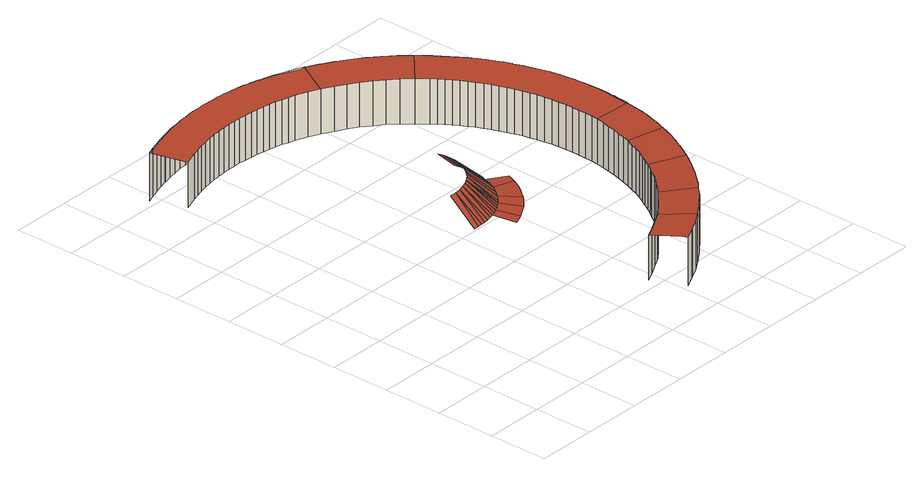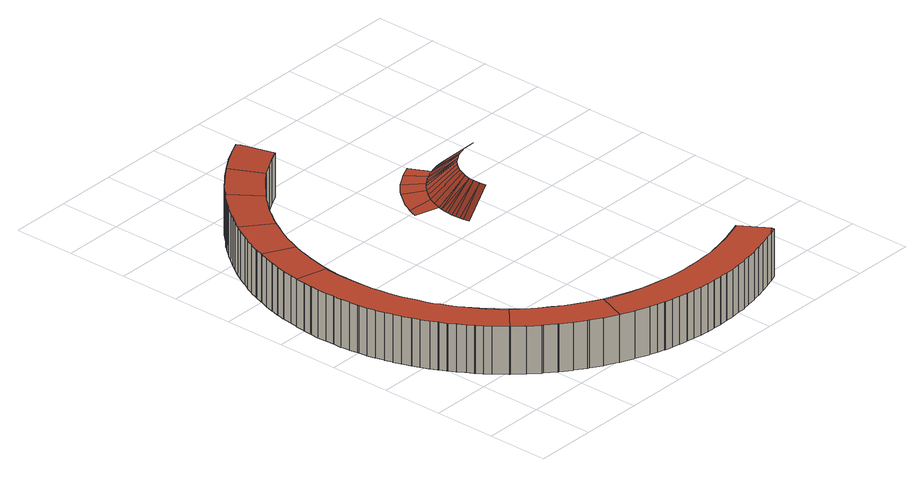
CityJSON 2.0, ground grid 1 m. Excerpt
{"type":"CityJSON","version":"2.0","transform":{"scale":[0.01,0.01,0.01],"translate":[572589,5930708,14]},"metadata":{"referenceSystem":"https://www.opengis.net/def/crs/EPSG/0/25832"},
"CityObjects":{
"building1":{"type":"Building","attributes":{"Grundfläche 2D":"390.780724","Grundhöhe NN":"4.733"},"children":["building1-1"],"geometry":[{"type":"MultiSurface","lod":"3","boundaries":[[[0,1,2,3]],[[3,4,0]],[[5,0,4,6]],[[6,7,5]],[[8,5,7,9]],[[9,10,8]],[[11,8,10,12]],[[12,13,11]],[[14,15,16,13,12,10]],[[17,11,13,18]],[[18,19,17]],[[19,20,17]],[[17,20,21]],[[16,22,23,24,20,19,18,13]],[[20,25,21]],[[26,21,25,27]],[[28,26,27,29]],[[24,30,31,32,27,25,20]],[[33,28,29,34]],[[35,36,37,38]],[[35,33,34,36]],[[38,39,40]],[[37,39,38]],[[39,41,40]],[[40,42,43,44]],[[41,42,40]],[[44,45,46,47]],[[48,49,50,51,52,34,29,27,32]],[[47,53,54,55]],[[43,45,44]],[[46,53,47]],[[52,56,57,37,36,34]]],"semantics":{"surfaces":[{"type":"RoofSurface"}],"values":[0,0,0,0,0,0,0,0,0,0,0,0,0,0,0,0,0,0,0,0,0,0,0,0,0,0,0,0,0,0,0,0]}}]},
"building1-1":{"type":"BuildingInstallation","parents":["building1"],"geometry":[{"type":"MultiSurface","lod":"3","boundaries":[[[58,59,60]],[[61,62,63,64,65,66,67,68,69,70,71,72,73,74,75,76,77,78,79,80,81,82,83,84,85,86,87,88,89,58,60,90,91,92,93,94,95,96,97,98,99,100,101,102,103,104,105,106,107,108,109,110,111,112,113,114,115,116,117,118,119,120,121,122,123,124]],[[125,126,127,128,129,130,116,115,131,132,133,134,135,136,137,138,139,140,141,142,143,144,145]],[[146,147,148,149,150,151,152,153,154,155,156,157,158,159,160,161,162,163,164,165,166,167,168,169,170,171,172,173,174,175,176,177,178,179,180,138,137,181,182,183,184,185,186,187,188,189,190,191,192,193,194,195,196,197,198,199,200,201,202,203,204,205,206,207,208,209,210,211,212,213,214,215]],[[204,216,217,218,219,220,221,222,223,224,225,226,227,228,229,230,231,232,205]],[[221,233,234,235,236,237,238,239,240,241,242,243,244,245,246,247,248,222]],[[238,249,250,251,252,253,254,255,256,257,258,259,260,261,262,263,264,265,266,267,239]],[[256,255,268,269,270,271,272,273,274,275,276,277,278,279]],[[271,280,281,282,283,284,285,286,287,288,272]],[[285,289,286]],[[290,91,90]],[[291,292,293,94,93,92]],[[293,294,95,94]],[[294,295,96,95]],[[295,296,97,96]],[[296,297,98,97]],[[297,298,99,98]],[[298,299,100,99]],[[299,300,101,100]],[[300,301,102,101]],[[301,302,103,102]],[[302,303,104,103]],[[303,304,105,104]],[[304,305,106,105]],[[305,306,107,106]],[[306,307,108,107]],[[307,308,109,108]],[[308,309,110,109]],[[309,310,111,110]],[[310,311,112,111]],[[311,312,113,112]],[[312,313,114,113]],[[313,314,115,114]],[[314,315,131,115]],[[132,131,315,316]],[[316,317,133,132]],[[317,318,134,133]],[[135,134,318,319]],[[319,320,136,135]],[[320,321,137,136]],[[321,322,181,137]],[[322,323,182,181]],[[323,324,183,182]],[[324,325,184,183]],[[325,326,185,184]],[[326,327,186,185]],[[327,328,187,186]],[[328,329,188,187]],[[189,188,329,330]],[[330,331,190,189]],[[331,332,191,190]],[[332,333,192,191]],[[193,192,333,334]],[[334,335,194,193]],[[335,336,195,194]],[[336,337,196,195]],[[337,338,197,196]],[[338,339,198,197]],[[339,340,199,198]],[[340,341,200,199]],[[341,342,201,200]],[[342,343,202,201]],[[343,344,203,202]],[[344,345,204,203]],[[345,346,216,204]],[[346,347,217,216]],[[347,348,218,217]],[[348,349,219,218]],[[349,350,220,219]],[[221,220,350,351]],[[351,352,233,221]],[[352,353,234,233]],[[353,354,235,234]],[[354,355,236,235]],[[355,356,237,236]],[[356,357,238,237]],[[357,358,249,238]],[[358,359,250,249]],[[359,360,251,250]],[[360,361,252,251]],[[361,362,253,252]],[[362,363,254,253]],[[363,364,255,254]],[[364,365,268,255]],[[365,366,269,268]],[[366,367,270,269]],[[367,368,271,270]],[[368,369,280,271]],[[369,370,281,280]],[[370,371,282,281]],[[372,373,285,284]],[[289,285,373,374]],[[374,375,376,287,286,289]],[[376,377,288,287]],[[377,378,272,288]],[[378,379,380,274,273,272]],[[380,381,275,274]],[[381,382,276,275]],[[382,383,384,278,277,276]],[[384,385,279,278]],[[385,386,256,279]],[[386,387,257,256]],[[387,388,258,257]],[[388,389,259,258]],[[389,390,260,259]],[[390,391,392,393,263,262,261,260]],[[393,394,264,263]],[[395,265,264,394]],[[395,396,266,265]],[[396,397,267,266]],[[397,398,239,267]],[[398,399,240,239]],[[399,400,401,242,241,240]],[[401,402,243,242]],[[244,243,402,403]],[[404,246,245,244,403,405]],[[404,406,247,246]],[[406,407,248,247]],[[407,408,222,248]],[[408,409,223,222]],[[409,410,224,223]],[[411,225,224,410]],[[411,412,226,225]],[[412,413,227,226]],[[413,414,228,227]],[[414,415,229,228]],[[230,229,415,416]],[[417,232,231,230,416,418]],[[417,419,205,232]],[[419,420,206,205]],[[420,421,207,206]],[[208,207,421,422]],[[209,208,422,423]],[[423,424,210,209]],[[424,425,211,210]],[[425,426,212,211]],[[426,427,213,212]],[[427,428,214,213]],[[428,429,215,214]],[[429,430,431,432,148,147,146,215]],[[432,433,149,148]],[[433,434,150,149]],[[434,435,436,152,151,150]],[[436,437,438,154,153,152]],[[438,439,155,154]],[[439,440,441,157,156,155]],[[441,442,443,159,158,157]],[[443,444,160,159]],[[444,445,161,160]],[[445,446,162,161]],[[446,447,163,162]],[[447,448,449,450,166,165,164,163]],[[450,451,167,166]],[[451,452,168,167]],[[452,453,169,168]],[[453,454,170,169]],[[454,455,171,170]],[[455,456,457,458,174,173,172,171]],[[458,459,175,174]],[[459,460,176,175]],[[460,461,177,176]],[[461,462,178,177]],[[462,463,464,180,179,178]],[[464,465,138,180]],[[465,466,467,140,139,138]],[[467,468,141,140]],[[468,469,142,141]],[[469,470,143,142]],[[470,471,144,143]],[[471,472,145,144]],[[472,473,474,126,125,145]],[[474,475,127,126]],[[475,476,128,127]],[[476,477,478,479,116,130,129,128]],[[479,480,481,118,117,116]],[[481,482,483,120,119,118]],[[483,484,121,120]],[[484,485,122,121]],[[485,486,123,122]],[[486,487,124,123]],[[487,488,489,490,63,62,61,124]],[[490,491,64,63]],[[491,492,65,64]],[[492,493,66,65]],[[493,494,67,66]],[[494,495,496,69,68,67]],[[496,497,498,71,70,69]],[[498,499,72,71]],[[499,500,73,72]],[[500,501,74,73]],[[501,502,75,74]],[[502,503,76,75]],[[503,504,77,76]],[[504,505,78,77]],[[505,506,79,78]],[[506,507,80,79]],[[507,508,81,80]],[[508,509,82,81]],[[509,510,511,512,85,84,83,82]],[[512,513,86,85]],[[513,514,87,86]],[[514,515,88,87]],[[515,516,517,518,59,58,89,88]],[[518,519,60,59]],[[519,520,90,60]],[[520,521,290,90]]],"semantics":{"surfaces":[{"type":"RoofSurface"},{"type":"WallSurface"}],"values":[0,0,0,0,0,0,0,0,0,0,0,1,1,1,1,1,1,1,1,1,1,1,1,1,1,1,1,1,1,1,1,1,1,1,1,1,1,1,1,1,1,1,1,1,1,1,1,1,1,1,1,1,1,1,1,1,1,1,1,1,1,1,1,1,1,1,1,1,1,1,1,1,1,1,1,1,1,1,1,1,1,1,1,1,1,1,1,1,1,1,1,1,1,1,1,1,1,1,1,1,1,1,1,1,1,1,1,1,1,1,1,1,1,1,1,1,1,1,1,1,1,1,1,1,1,1,1,1,1,1,1,1,1,1,1,1,1,1,1,1,1,1,1,1,1,1,1,1,1,1,1,1,1,1,1,1,1,1,1,1,1,1,1,1,1,1,1,1,1,1,1,1,1,1,1,1,1,1,1,1,1,1,1,1,1,1,1,1,1,1,1,1,1,1,1,1,1,1,1,1,1,1,1,1,1,1]}}]}
},
"vertices":[
[243,363,163],[232,363,163],[235,320,123],[243,320,123],[251,320,123],[253,364,163],[258,321,123],[266,322,123],[263,367,163],[274,324,123],[281,326,123],[272,370,163],[288,328,123],[295,332,123],[293,290,119],[302,294,119],[311,298,119],[280,375,163],[301,335,123],[307,339,123],[313,343,123],[288,380,163],[320,303,119],[328,308,119],[335,313,119],[318,347,123],[294,386,163],[327,356,123],[299,392,163],[335,366,123],[342,319,119],[349,325,119],[355,331,119],[304,399,163],[343,378,123],[307,407,163],[348,389,123],[352,401,123],[310,415,163],[354,408,123],[313,425,163],[355,415,123],[356,422,123],[356,429,123],[313,434,163],[356,436,123],[356,444,123],[313,445,163],[360,338,119],[365,344,119],[373,355,119],[377,363,119],[381,370,119],[355,451,123],[353,459,123],[311,455,163],[384,378,119],[387,386,119],
[116,822,127],[115,822,127],[114,821,127],[336,832,127],[324,834,127],[324,835,127],[311,837,127],[310,837,127],[298,839,127],[297,839,127],[285,841,127],[284,841,127],[271,842,127],[270,842,127],[257,842,127],[256,842,127],[243,843,127],[242,843,127],[229,842,127],[228,842,127],[215,842,127],[200,840,127],[186,839,127],[185,838,127],[172,836,127],[171,836,127],[158,834,127],[157,833,127],[144,830,127],[143,830,127],[130,826,127],[129,826,127],[101,817,127],[89,808,127],[110,758,122],[122,762,122],[133,766,122],[145,770,122],[157,773,122],[169,776,122],[182,779,122],[194,781,122],[206,782,122],[218,783,122],[230,784,122],[242,784,122],[254,784,122],[266,783,122],[278,782,122],[289,781,122],[301,779,122],[312,777,122],[323,775,122],[334,772,122],[344,769,122],[355,766,122],[375,758,122],[394,750,122],[419,803,127],[399,812,127],[397,812,127],[375,821,127],[374,821,127],[362,825,127],[350,828,127],[349,829,127],[337,832,127],[479,767,127],[462,779,127],[460,780,127],[442,791,127],[441,792,127],[421,802,127],[412,740,122],[429,730,122],[445,720,122],[460,708,122],[475,696,122],[490,682,122],[504,666,122],[548,705,127],[533,721,127],[532,723,127],[516,738,127],[514,739,127],[498,753,127],[497,754,127],[480,767,127],[648,471,127],[647,484,127],[647,485,127],[645,498,127],[645,500,127],[643,513,127],[643,514,127],[640,527,127],[640,528,127],[636,541,127],[636,542,127],[632,554,127],[632,555,127],[628,567,127],[628,568,127],[623,581,127],[623,582,127],[618,594,127],[618,595,127],[613,606,127],[612,607,127],[607,618,127],[606,619,127],[601,630,127],[600,631,127],[594,642,127],[593,643,127],[587,653,127],[586,654,127],[580,664,127],[579,665,127],[572,675,127],[565,685,127],[564,686,127],[549,704,127],[518,649,122],[525,641,122],[531,632,122],[537,623,122],[543,613,122],[549,603,122],[554,593,122],[559,582,122],[564,572,122],[568,561,122],[572,549,122],[576,538,122],[580,526,122],[582,514,122],[585,503,122],[587,490,122],[589,478,122],[590,466,122],[591,453,122],[591,441,122],[591,428,122],[591,416,122],[590,403,122],[589,391,122],[646,383,127],[647,384,127],[648,398,127],[648,399,127],[649,412,127],[649,413,127],[650,427,127],[650,442,127],[649,455,127],[649,456,127],[649,470,127],[587,378,122],[584,366,122],[582,354,122],[578,342,122],[575,330,122],[571,318,122],[626,298,127],[626,299,127],[631,312,127],[635,326,127],[635,327,127],[639,340,127],[639,341,127],[642,354,127],[642,355,127],[644,368,127],[644,370,127],[566,306,122],[562,295,122],[557,284,122],[551,273,122],[545,263,122],[539,252,122],[589,222,127],[596,234,127],[603,246,127],[603,247,127],[609,258,127],[610,259,127],[615,271,127],[616,272,127],[621,285,127],[621,286,127],[533,242,122],[526,233,122],[519,223,122],[512,214,122],[504,206,122],[497,197,122],[489,189,122],[530,148,127],[531,149,127],[540,157,127],[540,158,127],[548,167,127],[549,168,127],[557,177,127],[558,178,127],[565,188,127],[574,199,127],[581,210,127],[582,211,127],[481,182,122],[473,175,122],[456,161,122],[440,148,122],[473,100,127],[474,101,127],[492,114,127],[494,116,127],[512,130,127],[513,131,127],[521,139,127],[522,140,127],[422,138,122],[405,128,122],[387,119,122],[409,73,127],[412,66,127],[431,75,127],[434,77,127],[453,87,127],[454,88,127],[433,76,127],[88,812,127],[110,758,47],[122,762,47],[133,766,47],[145,770,47],[157,773,47],[169,776,47],[182,779,47],[194,781,47],[206,782,47],[218,783,47],[230,784,47],[242,784,47],[254,784,47],[266,783,47],[278,782,47],[289,781,47],[301,779,47],[312,777,47],[323,775,47],[334,772,47],[344,769,47],[355,766,47],[375,758,47],[394,750,47],[412,740,47],[429,730,47],[445,720,47],[460,708,47],[475,696,47],[490,682,47],[504,666,47],[518,649,47],[525,641,47],[531,632,47],[537,623,47],[543,613,47],[549,603,47],[554,593,47],[559,582,47],[564,572,47],[568,561,47],[572,549,47],[576,538,47],[580,526,47],[582,514,47],[585,503,47],[587,490,47],[589,478,47],[590,466,47],[591,453,47],[591,441,47],[591,428,47],[591,416,47],[590,403,47],[589,391,47],[587,378,47],[584,366,47],[582,354,47],[578,342,47],[575,330,47],[571,318,47],[566,306,47],[562,295,47],[557,284,47],[551,273,47],[545,263,47],[539,252,47],[533,242,47],[526,233,47],[519,223,47],[512,214,47],[504,206,47],[497,197,47],[489,189,47],[481,182,47],[473,175,47],[456,161,47],[440,148,47],[422,138,47],[405,128,47],[387,119,47],[412,66,47],[431,75,47],[433,76,47],[434,77,47],[453,87,47],[454,88,47],[473,100,47],[474,101,47],[492,114,47],[494,116,47],[512,130,47],[513,131,47],[521,139,47],[522,140,47],[530,148,47],[531,149,47],[540,157,47],[540,158,47],[548,167,47],[549,168,47],[557,177,47],[558,178,47],[565,188,47],[574,199,47],[581,210,47],[582,211,47],[589,222,47],[596,234,47],[603,246,47],[603,247,47],[609,258,47],[610,259,47],[616,272,47],[615,271,47],[621,285,47],[621,286,47],[626,298,47],[626,299,47],[631,312,47],[635,326,47],[635,327,47],[639,340,47],[639,341,47],[642,354,47],[642,355,47],[644,370,47],[644,368,47],[646,383,47],[647,384,47],[648,398,47],[648,399,47],[649,412,47],[649,413,47],[650,427,47],[650,442,47],[649,455,47],[649,456,47],[649,470,47],[648,471,47],[647,484,47],[647,485,47],[645,498,47],[645,500,47],[643,513,47],[643,514,47],[640,527,47],[640,528,47],[636,541,47],[636,542,47],[632,554,47],[632,555,47],[628,567,47],[628,568,47],[623,581,47],[623,582,47],[618,594,47],[618,595,47],[613,606,47],[612,607,47],[607,618,47],[606,619,47],[601,630,47],[600,631,47],[594,642,47],[593,643,47],[587,653,47],[586,654,47],[580,664,47],[579,665,47],[572,675,47],[565,685,47],[564,686,47],[549,704,47],[548,705,47],[533,721,47],[532,723,47],[516,738,47],[514,739,47],[498,753,47],[497,754,47],[480,767,47],[479,767,47],[462,779,47],[460,780,47],[442,791,47],[441,792,47],[421,802,47],[419,803,47],[399,812,47],[397,812,47],[375,821,47],[374,821,47],[362,825,47],[350,828,47],[349,829,47],[337,832,47],[336,832,47],[324,834,47],[324,835,47],[311,837,47],[310,837,47],[298,839,47],[297,839,47],[285,841,47],[284,841,47],[271,842,47],[270,842,47],[257,842,47],[256,842,47],[243,843,47],[242,843,47],[229,842,47],[228,842,47],[215,842,47],[200,840,47],[186,839,47],[185,838,47],[172,836,47],[171,836,47],[158,834,47],[157,833,47],[144,830,47],[143,830,47],[130,826,47],[129,826,47],[116,822,47],[115,822,47],[114,821,47],[101,817,47],[88,812,47]
]}
